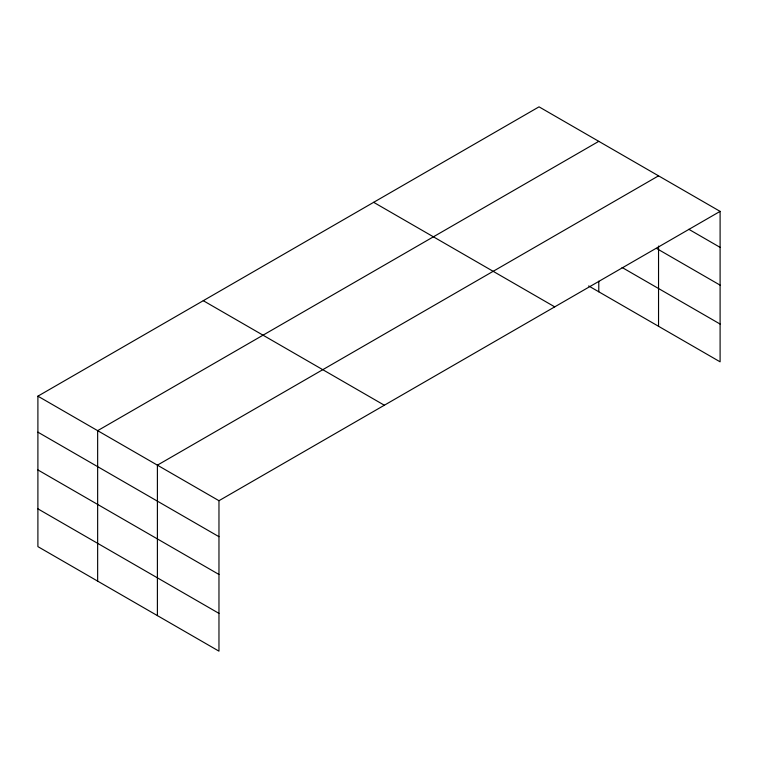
<?xml version="1.0" encoding="UTF-8"?>
<svg xmlns="http://www.w3.org/2000/svg" width="758" height="758" viewBox="0 0 758 758"><rect width="100%" height="100%" fill="white"/><g stroke="black" fill="none" stroke-linecap="round" stroke-linejoin="round"><path stroke-width="1.14" d="M658.541 246.056L658.541 326.291M37.9 396.169L218.967 500.706L218.967 651.16L37.9 546.622L37.9 396.169L539.033 106.84L720.1 211.378L720.1 361.831L588.663 285.946M598.782 141.339L97.649 430.667L97.649 581.121M658.541 175.837L157.399 465.166L157.399 615.619M218.967 500.706L720.1 211.378M688.814 229.295L720.1 247.364M656.513 248.425L720.1 285.141M622.081 267.47L720.1 324.054M373.656 202.32L554.723 306.857M203.277 300.689L384.344 405.227M37.9 432.155L218.967 536.692M37.9 469.932L218.967 574.469M37.9 508.845L218.967 613.383M598.782 281.171L598.782 291.792"/></g></svg>
